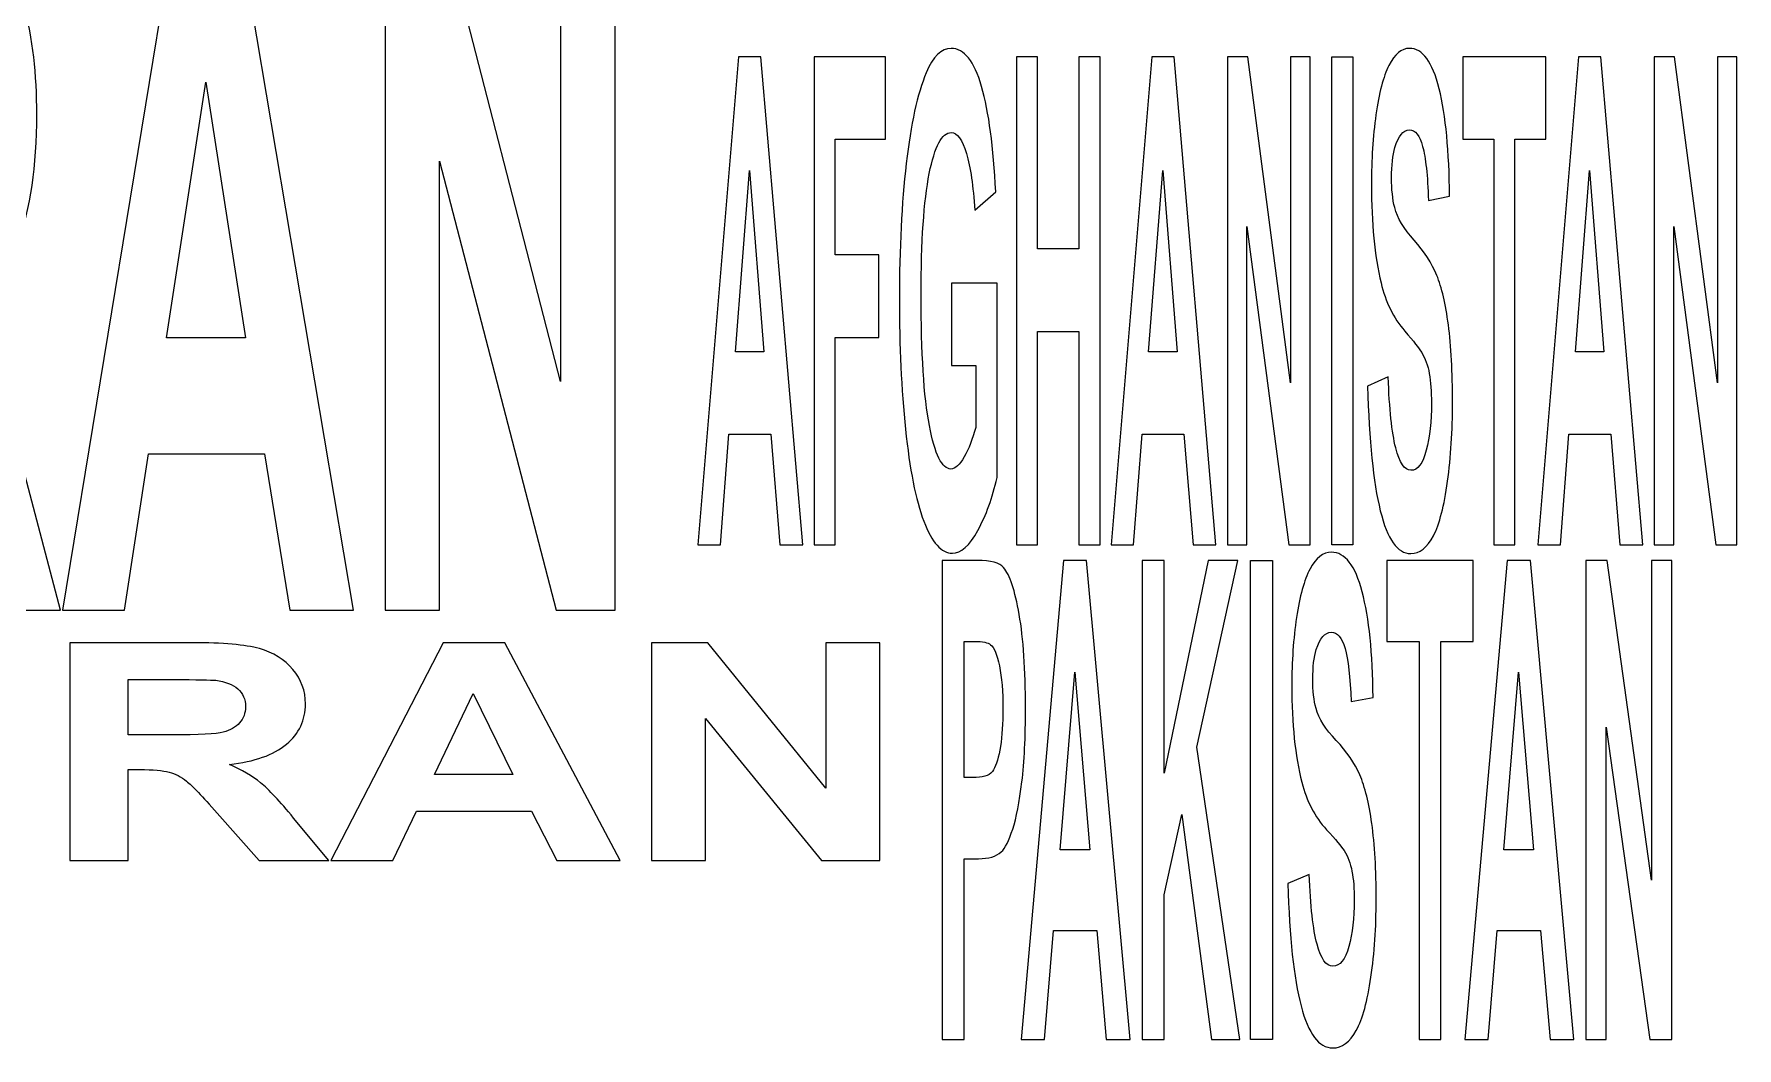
# Model space of a CAD drawing. Header units: centimetres. Extents: x -12.1 to 12.1, y -5 to 6.2.
# Drawn here: x 1.526 to 3.178, y 1.782 to 2.766 of the extents above; entities that cross this region are included whole.
import ezdxf

# ---------------------------------------------------------------- set-up
doc = ezdxf.new("R2010")
doc.units = ezdxf.units.CM
doc.header["$MEASUREMENT"] = 0
doc.layers.add('Layer 1', color=7, linetype='Continuous')

msp = doc.modelspace()

# ---------------------------------------------------------------- linework, layer by layer
at = {"layer": 'Layer 1', "color": 250}
for points, knots in [([(1.29862, 2.20681), (1.29862, 2.20681), (1.29862, 2.8748), (1.29862, 2.8748), (1.29862, 2.8748), (1.29862, 2.8748), (1.41809, 2.8748), (1.41809, 2.8748), (1.41809, 2.8748), (1.44817, 2.8748), (1.47001, 2.86879), (1.4836, 2.8568), (1.4836, 2.8568), (1.49723, 2.8448), (1.50813, 2.82345), (1.51634, 2.79277), (1.51634, 2.79277), (1.52449, 2.76208), (1.5286, 2.72701), (1.5286, 2.68753), (1.5286, 2.68753), (1.5286, 2.63739), (1.52239, 2.59601), (1.51002, 2.56337), (1.51002, 2.56337), (1.49761, 2.5307), (1.47906, 2.51011), (1.45438, 2.50161), (1.45438, 2.50161), (1.46663, 2.48463), (1.47679, 2.46593), (1.4848, 2.44559), (1.4848, 2.44559), (1.49278, 2.4252), (1.50359, 2.3891), (1.51712, 2.33714), (1.51712, 2.33714), (1.51712, 2.33714), (1.55145, 2.20681), (1.55145, 2.20681), (1.55145, 2.20681), (1.55145, 2.20681), (1.48355, 2.20681), (1.48355, 2.20681), (1.48355, 2.20681), (1.48355, 2.20681), (1.44249, 2.35217), (1.44249, 2.35217), (1.44249, 2.35217), (1.42787, 2.40412), (1.41794, 2.43685), (1.41256, 2.45036), (1.41256, 2.45036), (1.40717, 2.46387), (1.40147, 2.47316), (1.39549, 2.47814), (1.39549, 2.47814), (1.38947, 2.48318), (1.37992, 2.48568), (1.3669, 2.48568), (1.3669, 2.48568), (1.3669, 2.48568), (1.35542, 2.48568), (1.35542, 2.48568), (1.35542, 2.48568), (1.35542, 2.48568), (1.35542, 2.20681), (1.35542, 2.20681), (1.35542, 2.20681), (1.35542, 2.20681), (1.29862, 2.20681), (1.29862, 2.20681)], [0, 0, 0, 0, 0.0526316, 0.0526316, 0.0526316, 0.0526316, 0.1052632, 0.1052632, 0.1052632, 0.1052632, 0.1578947, 0.1578947, 0.1578947, 0.1578947, 0.2105263, 0.2105263, 0.2105263, 0.2105263, 0.2631579, 0.2631579, 0.2631579, 0.2631579, 0.3157895, 0.3157895, 0.3157895, 0.3157895, 0.3684211, 0.3684211, 0.3684211, 0.3684211, 0.4210526, 0.4210526, 0.4210526, 0.4210526, 0.4736842, 0.4736842, 0.4736842, 0.4736842, 0.5263158, 0.5263158, 0.5263158, 0.5263158, 0.5789474, 0.5789474, 0.5789474, 0.5789474, 0.6315789, 0.6315789, 0.6315789, 0.6315789, 0.6842105, 0.6842105, 0.6842105, 0.6842105, 0.7368421, 0.7368421, 0.7368421, 0.7368421, 0.7894737, 0.7894737, 0.7894737, 0.7894737, 0.8421053, 0.8421053, 0.8421053, 0.8421053, 0.8947368, 0.8947368, 0.8947368, 0.8947368, 1, 1, 1, 1]), ([(1.83571, 2.20681), (1.83571, 2.20681), (1.77395, 2.20681), (1.77395, 2.20681), (1.77395, 2.20681), (1.77395, 2.20681), (1.74938, 2.35855), (1.74938, 2.35855), (1.74938, 2.35855), (1.74938, 2.35855), (1.63697, 2.35855), (1.63697, 2.35855), (1.63697, 2.35855), (1.63697, 2.35855), (1.61377, 2.20681), (1.61377, 2.20681), (1.61377, 2.20681), (1.61377, 2.20681), (1.55355, 2.20681), (1.55355, 2.20681), (1.55355, 2.20681), (1.55355, 2.20681), (1.66312, 2.8748), (1.66312, 2.8748), (1.66312, 2.8748), (1.66312, 2.8748), (1.72311, 2.8748), (1.72311, 2.8748), (1.72311, 2.8748), (1.72311, 2.8748), (1.83571, 2.20681), (1.83571, 2.20681)], [0, 0, 0, 0, 0.1111111, 0.1111111, 0.1111111, 0.1111111, 0.2222222, 0.2222222, 0.2222222, 0.2222222, 0.3333333, 0.3333333, 0.3333333, 0.3333333, 0.4444444, 0.4444444, 0.4444444, 0.4444444, 0.5555556, 0.5555556, 0.5555556, 0.5555556, 0.6666667, 0.6666667, 0.6666667, 0.6666667, 0.7777778, 0.7777778, 0.7777778, 0.7777778, 1, 1, 1, 1]), ([(1.86643, 2.20681), (1.86643, 2.20681), (1.86643, 2.8748), (1.86643, 2.8748), (1.86643, 2.8748), (1.86643, 2.8748), (1.92167, 2.8748), (1.92167, 2.8748), (1.92167, 2.8748), (1.92167, 2.8748), (2.03675, 2.42872), (2.03675, 2.42872), (2.03675, 2.42872), (2.03675, 2.42872), (2.03675, 2.8748), (2.03675, 2.8748), (2.03675, 2.8748), (2.03675, 2.8748), (2.08948, 2.8748), (2.08948, 2.8748), (2.08948, 2.8748), (2.08948, 2.8748), (2.08948, 2.20681), (2.08948, 2.20681), (2.08948, 2.20681), (2.08948, 2.20681), (2.03253, 2.20681), (2.03253, 2.20681), (2.03253, 2.20681), (2.03253, 2.20681), (1.91917, 2.64242), (1.91917, 2.64242), (1.91917, 2.64242), (1.91917, 2.64242), (1.91917, 2.20681), (1.91917, 2.20681), (1.91917, 2.20681), (1.91917, 2.20681), (1.86643, 2.20681), (1.86643, 2.20681)], [0, 0, 0, 0, 0.0909091, 0.0909091, 0.0909091, 0.0909091, 0.1818182, 0.1818182, 0.1818182, 0.1818182, 0.2727273, 0.2727273, 0.2727273, 0.2727273, 0.3636364, 0.3636364, 0.3636364, 0.3636364, 0.4545455, 0.4545455, 0.4545455, 0.4545455, 0.5454545, 0.5454545, 0.5454545, 0.5454545, 0.6363636, 0.6363636, 0.6363636, 0.6363636, 0.7272727, 0.7272727, 0.7272727, 0.7272727, 0.8181818, 0.8181818, 0.8181818, 0.8181818, 1, 1, 1, 1]), ([(2.2716, 2.27), (2.2716, 2.27), (2.24932, 2.27), (2.24932, 2.27), (2.24932, 2.27), (2.24932, 2.27), (2.24049, 2.37762), (2.24049, 2.37762), (2.24049, 2.37762), (2.24049, 2.37762), (2.19999, 2.37762), (2.19999, 2.37762), (2.19999, 2.37762), (2.19999, 2.37762), (2.19166, 2.27), (2.19166, 2.27), (2.19166, 2.27), (2.19166, 2.27), (2.16994, 2.27), (2.16994, 2.27), (2.16994, 2.27), (2.16994, 2.27), (2.20939, 2.74378), (2.20939, 2.74378), (2.20939, 2.74378), (2.20939, 2.74378), (2.231, 2.74378), (2.231, 2.74378), (2.231, 2.74378), (2.231, 2.74378), (2.2716, 2.27), (2.2716, 2.27)], [0, 0, 0, 0, 0.1111111, 0.1111111, 0.1111111, 0.1111111, 0.2222222, 0.2222222, 0.2222222, 0.2222222, 0.3333333, 0.3333333, 0.3333333, 0.3333333, 0.4444444, 0.4444444, 0.4444444, 0.4444444, 0.5555556, 0.5555556, 0.5555556, 0.5555556, 0.6666667, 0.6666667, 0.6666667, 0.6666667, 0.7777778, 0.7777778, 0.7777778, 0.7777778, 1, 1, 1, 1]), ([(2.28257, 2.27), (2.28257, 2.27), (2.28257, 2.74378), (2.28257, 2.74378), (2.28257, 2.74378), (2.28257, 2.74378), (2.35202, 2.74378), (2.35202, 2.74378), (2.35202, 2.74378), (2.35202, 2.74378), (2.35202, 2.66363), (2.35202, 2.66363), (2.35202, 2.66363), (2.35202, 2.66363), (2.30301, 2.66363), (2.30301, 2.66363), (2.30301, 2.66363), (2.30301, 2.66363), (2.30301, 2.55149), (2.30301, 2.55149), (2.30301, 2.55149), (2.30301, 2.55149), (2.34526, 2.55149), (2.34526, 2.55149), (2.34526, 2.55149), (2.34526, 2.55149), (2.34526, 2.47136), (2.34526, 2.47136), (2.34526, 2.47136), (2.34526, 2.47136), (2.30301, 2.47136), (2.30301, 2.47136), (2.30301, 2.47136), (2.30301, 2.47136), (2.30301, 2.27), (2.30301, 2.27), (2.30301, 2.27), (2.30301, 2.27), (2.28257, 2.27), (2.28257, 2.27)], [0, 0, 0, 0, 0.0909091, 0.0909091, 0.0909091, 0.0909091, 0.1818182, 0.1818182, 0.1818182, 0.1818182, 0.2727273, 0.2727273, 0.2727273, 0.2727273, 0.3636364, 0.3636364, 0.3636364, 0.3636364, 0.4545455, 0.4545455, 0.4545455, 0.4545455, 0.5454545, 0.5454545, 0.5454545, 0.5454545, 0.6363636, 0.6363636, 0.6363636, 0.6363636, 0.7272727, 0.7272727, 0.7272727, 0.7272727, 0.8181818, 0.8181818, 0.8181818, 0.8181818, 1, 1, 1, 1]), ([(2.41599, 2.44422), (2.41599, 2.44422), (2.41599, 2.52403), (2.41599, 2.52403), (2.41599, 2.52403), (2.41599, 2.52403), (2.46008, 2.52403), (2.46008, 2.52403), (2.46008, 2.52403), (2.46008, 2.52403), (2.46008, 2.33531), (2.46008, 2.33531), (2.46008, 2.33531), (2.45577, 2.31591), (2.44956, 2.29883), (2.44144, 2.28406), (2.44144, 2.28406), (2.43335, 2.26929), (2.42508, 2.26196), (2.41675, 2.26196), (2.41675, 2.26196), (2.40618, 2.26196), (2.39692, 2.27232), (2.38906, 2.29312), (2.38906, 2.29312), (2.38117, 2.31391), (2.37526, 2.34364), (2.37132, 2.38231), (2.37132, 2.38231), (2.3673, 2.42098), (2.36536, 2.46305), (2.36536, 2.50851), (2.36536, 2.50851), (2.36536, 2.55787), (2.36757, 2.60169), (2.37199, 2.64007), (2.37199, 2.64007), (2.37642, 2.67842), (2.38285, 2.70783), (2.39139, 2.7283), (2.39139, 2.7283), (2.39789, 2.74402), (2.40595, 2.75188), (2.41562, 2.75188), (2.41562, 2.75188), (2.42823, 2.75188), (2.43803, 2.73953), (2.44514, 2.71487), (2.44514, 2.71487), (2.45216, 2.69021), (2.45673, 2.65611), (2.45877, 2.61261), (2.45877, 2.61261), (2.45877, 2.61261), (2.43845, 2.59481), (2.43845, 2.59481), (2.43845, 2.59481), (2.43702, 2.61808), (2.43437, 2.63643), (2.43038, 2.64991), (2.43038, 2.64991), (2.42644, 2.66339), (2.42153, 2.67012), (2.41562, 2.67012), (2.41562, 2.67012), (2.40673, 2.67012), (2.3996, 2.65687), (2.39433, 2.63034), (2.39433, 2.63034), (2.38906, 2.60388), (2.38641, 2.56453), (2.38641, 2.51241), (2.38641, 2.51241), (2.38641, 2.45615), (2.38909, 2.41399), (2.39442, 2.38586), (2.39442, 2.38586), (2.39978, 2.35776), (2.40679, 2.3437), (2.41541, 2.3437), (2.41541, 2.3437), (2.41972, 2.3437), (2.424, 2.34763), (2.42834, 2.35549), (2.42834, 2.35549), (2.43262, 2.36335), (2.43632, 2.3729), (2.43944, 2.38408), (2.43944, 2.38408), (2.43944, 2.38408), (2.43944, 2.44422), (2.43944, 2.44422), (2.43944, 2.44422), (2.43944, 2.44422), (2.41599, 2.44422), (2.41599, 2.44422)], [0, 0, 0, 0, 0.04, 0.04, 0.04, 0.04, 0.08, 0.08, 0.08, 0.08, 0.12, 0.12, 0.12, 0.12, 0.16, 0.16, 0.16, 0.16, 0.2, 0.2, 0.2, 0.2, 0.24, 0.24, 0.24, 0.24, 0.28, 0.28, 0.28, 0.28, 0.32, 0.32, 0.32, 0.32, 0.36, 0.36, 0.36, 0.36, 0.4, 0.4, 0.4, 0.4, 0.44, 0.44, 0.44, 0.44, 0.48, 0.48, 0.48, 0.48, 0.52, 0.52, 0.52, 0.52, 0.56, 0.56, 0.56, 0.56, 0.6, 0.6, 0.6, 0.6, 0.64, 0.64, 0.64, 0.64, 0.68, 0.68, 0.68, 0.68, 0.72, 0.72, 0.72, 0.72, 0.76, 0.76, 0.76, 0.76, 0.8, 0.8, 0.8, 0.8, 0.84, 0.84, 0.84, 0.84, 0.88, 0.88, 0.88, 0.88, 0.92, 0.92, 0.92, 0.92, 1, 1, 1, 1]), ([(2.47901, 2.27), (2.47901, 2.27), (2.47901, 2.74378), (2.47901, 2.74378), (2.47901, 2.74378), (2.47901, 2.74378), (2.49945, 2.74378), (2.49945, 2.74378), (2.49945, 2.74378), (2.49945, 2.74378), (2.49945, 2.55734), (2.49945, 2.55734), (2.49945, 2.55734), (2.49945, 2.55734), (2.53954, 2.55734), (2.53954, 2.55734), (2.53954, 2.55734), (2.53954, 2.55734), (2.53954, 2.74378), (2.53954, 2.74378), (2.53954, 2.74378), (2.53954, 2.74378), (2.55999, 2.74378), (2.55999, 2.74378), (2.55999, 2.74378), (2.55999, 2.74378), (2.55999, 2.27), (2.55999, 2.27), (2.55999, 2.27), (2.55999, 2.27), (2.53954, 2.27), (2.53954, 2.27), (2.53954, 2.27), (2.53954, 2.27), (2.53954, 2.47718), (2.53954, 2.47718), (2.53954, 2.47718), (2.53954, 2.47718), (2.49945, 2.47718), (2.49945, 2.47718), (2.49945, 2.47718), (2.49945, 2.47718), (2.49945, 2.27), (2.49945, 2.27), (2.49945, 2.27), (2.49945, 2.27), (2.47901, 2.27), (2.47901, 2.27)], [0, 0, 0, 0, 0.0769231, 0.0769231, 0.0769231, 0.0769231, 0.1538462, 0.1538462, 0.1538462, 0.1538462, 0.2307692, 0.2307692, 0.2307692, 0.2307692, 0.3076923, 0.3076923, 0.3076923, 0.3076923, 0.3846154, 0.3846154, 0.3846154, 0.3846154, 0.4615385, 0.4615385, 0.4615385, 0.4615385, 0.5384615, 0.5384615, 0.5384615, 0.5384615, 0.6153846, 0.6153846, 0.6153846, 0.6153846, 0.6923077, 0.6923077, 0.6923077, 0.6923077, 0.7692308, 0.7692308, 0.7692308, 0.7692308, 0.8461538, 0.8461538, 0.8461538, 0.8461538, 1, 1, 1, 1]), ([(2.6725, 2.27), (2.6725, 2.27), (2.65022, 2.27), (2.65022, 2.27), (2.65022, 2.27), (2.65022, 2.27), (2.64137, 2.37762), (2.64137, 2.37762), (2.64137, 2.37762), (2.64137, 2.37762), (2.6009, 2.37762), (2.6009, 2.37762), (2.6009, 2.37762), (2.6009, 2.37762), (2.59251, 2.27), (2.59251, 2.27), (2.59251, 2.27), (2.59251, 2.27), (2.57082, 2.27), (2.57082, 2.27), (2.57082, 2.27), (2.57082, 2.27), (2.61031, 2.74378), (2.61031, 2.74378), (2.61031, 2.74378), (2.61031, 2.74378), (2.63188, 2.74378), (2.63188, 2.74378), (2.63188, 2.74378), (2.63188, 2.74378), (2.6725, 2.27), (2.6725, 2.27)], [0, 0, 0, 0, 0.1111111, 0.1111111, 0.1111111, 0.1111111, 0.2222222, 0.2222222, 0.2222222, 0.2222222, 0.3333333, 0.3333333, 0.3333333, 0.3333333, 0.4444444, 0.4444444, 0.4444444, 0.4444444, 0.5555556, 0.5555556, 0.5555556, 0.5555556, 0.6666667, 0.6666667, 0.6666667, 0.6666667, 0.7777778, 0.7777778, 0.7777778, 0.7777778, 1, 1, 1, 1]), ([(2.68351, 2.27), (2.68351, 2.27), (2.68351, 2.74378), (2.68351, 2.74378), (2.68351, 2.74378), (2.68351, 2.74378), (2.7034, 2.74378), (2.7034, 2.74378), (2.7034, 2.74378), (2.7034, 2.74378), (2.74487, 2.42741), (2.74487, 2.42741), (2.74487, 2.42741), (2.74487, 2.42741), (2.74487, 2.74378), (2.74487, 2.74378), (2.74487, 2.74378), (2.74487, 2.74378), (2.76387, 2.74378), (2.76387, 2.74378), (2.76387, 2.74378), (2.76387, 2.74378), (2.76387, 2.27), (2.76387, 2.27), (2.76387, 2.27), (2.76387, 2.27), (2.74332, 2.27), (2.74332, 2.27), (2.74332, 2.27), (2.74332, 2.27), (2.70252, 2.57897), (2.70252, 2.57897), (2.70252, 2.57897), (2.70252, 2.57897), (2.70252, 2.27), (2.70252, 2.27), (2.70252, 2.27), (2.70252, 2.27), (2.68351, 2.27), (2.68351, 2.27)], [0, 0, 0, 0, 0.0909091, 0.0909091, 0.0909091, 0.0909091, 0.1818182, 0.1818182, 0.1818182, 0.1818182, 0.2727273, 0.2727273, 0.2727273, 0.2727273, 0.3636364, 0.3636364, 0.3636364, 0.3636364, 0.4545455, 0.4545455, 0.4545455, 0.4545455, 0.5454545, 0.5454545, 0.5454545, 0.5454545, 0.6363636, 0.6363636, 0.6363636, 0.6363636, 0.7272727, 0.7272727, 0.7272727, 0.7272727, 0.8181818, 0.8181818, 0.8181818, 0.8181818, 1, 1, 1, 1]), ([(2.7849, 2.27), (2.7849, 2.27), (2.80534, 2.27), (2.80534, 2.27), (2.80534, 2.27), (2.80534, 2.27), (2.80534, 2.74379), (2.80534, 2.74379), (2.80534, 2.74379), (2.80534, 2.74379), (2.7849, 2.74379), (2.7849, 2.74379), (2.7849, 2.74379), (2.7849, 2.74379), (2.7849, 2.27), (2.7849, 2.27)], [0, 0, 0, 0, 0.2, 0.2, 0.2, 0.2, 0.4, 0.4, 0.4, 0.4, 0.6, 0.6, 0.6, 0.6, 1, 1, 1, 1]), ([(2.81958, 2.42418), (2.81958, 2.42418), (2.83952, 2.43321), (2.83952, 2.43321), (2.83952, 2.43321), (2.84075, 2.40199), (2.84314, 2.37905), (2.84684, 2.36437), (2.84684, 2.36437), (2.8505, 2.34972), (2.85543, 2.34242), (2.86163, 2.34242), (2.86163, 2.34242), (2.86821, 2.34242), (2.87319, 2.34891), (2.87651, 2.36198), (2.87651, 2.36198), (2.87985, 2.37497), (2.88152, 2.39023), (2.88152, 2.4077), (2.88152, 2.4077), (2.88152, 2.41891), (2.88084, 2.4284), (2.87945, 2.43627), (2.87945, 2.43627), (2.87802, 2.44413), (2.87558, 2.451), (2.87205, 2.4568), (2.87205, 2.4568), (2.86967, 2.46069), (2.86422, 2.4676), (2.85572, 2.4775), (2.85572, 2.4775), (2.84474, 2.49019), (2.83702, 2.50583), (2.8326, 2.52435), (2.8326, 2.52435), (2.82639, 2.55041), (2.8233, 2.58221), (2.8233, 2.61968), (2.8233, 2.61968), (2.8233, 2.64383), (2.82473, 2.66639), (2.82768, 2.68742), (2.82768, 2.68742), (2.83059, 2.70841), (2.83481, 2.7244), (2.84032, 2.7354), (2.84032, 2.7354), (2.84581, 2.74638), (2.85246, 2.75188), (2.86026, 2.75188), (2.86026, 2.75188), (2.87293, 2.75188), (2.8825, 2.73884), (2.88898, 2.71277), (2.88898, 2.71277), (2.89538, 2.68669), (2.89878, 2.65192), (2.8991, 2.60838), (2.8991, 2.60838), (2.8991, 2.60838), (2.87867, 2.60419), (2.87867, 2.60419), (2.87867, 2.60419), (2.87776, 2.62851), (2.8759, 2.64604), (2.87295, 2.6567), (2.87295, 2.6567), (2.87013, 2.66735), (2.8658, 2.67271), (2.86009, 2.67271), (2.86009, 2.67271), (2.85412, 2.67271), (2.84945, 2.66697), (2.84611, 2.65559), (2.84611, 2.65559), (2.8439, 2.64825), (2.84282, 2.63844), (2.84282, 2.62615), (2.84282, 2.62615), (2.84282, 2.61497), (2.84384, 2.60535), (2.84588, 2.59741), (2.84588, 2.59741), (2.84846, 2.58728), (2.85473, 2.5767), (2.86466, 2.56573), (2.86466, 2.56573), (2.87461, 2.55475), (2.88201, 2.54337), (2.88676, 2.53163), (2.88676, 2.53163), (2.89153, 2.51987), (2.89526, 2.50385), (2.89797, 2.48346), (2.89797, 2.48346), (2.90065, 2.46314), (2.90199, 2.43795), (2.90199, 2.40802), (2.90199, 2.40802), (2.90199, 2.38088), (2.90042, 2.35543), (2.89716, 2.33175), (2.89716, 2.33175), (2.89392, 2.30802), (2.88938, 2.29041), (2.88347, 2.27891), (2.88347, 2.27891), (2.87758, 2.26738), (2.87022, 2.26161), (2.86146, 2.26161), (2.86146, 2.26161), (2.84861, 2.26161), (2.8388, 2.27544), (2.83193, 2.30316), (2.83193, 2.30316), (2.82509, 2.33083), (2.82095, 2.37118), (2.81958, 2.42418)], [0, 0, 0, 0, 0.0322581, 0.0322581, 0.0322581, 0.0322581, 0.0645161, 0.0645161, 0.0645161, 0.0645161, 0.0967742, 0.0967742, 0.0967742, 0.0967742, 0.1290323, 0.1290323, 0.1290323, 0.1290323, 0.1612903, 0.1612903, 0.1612903, 0.1612903, 0.1935484, 0.1935484, 0.1935484, 0.1935484, 0.2258065, 0.2258065, 0.2258065, 0.2258065, 0.2580645, 0.2580645, 0.2580645, 0.2580645, 0.2903226, 0.2903226, 0.2903226, 0.2903226, 0.3225806, 0.3225806, 0.3225806, 0.3225806, 0.3548387, 0.3548387, 0.3548387, 0.3548387, 0.3870968, 0.3870968, 0.3870968, 0.3870968, 0.4193548, 0.4193548, 0.4193548, 0.4193548, 0.4516129, 0.4516129, 0.4516129, 0.4516129, 0.483871, 0.483871, 0.483871, 0.483871, 0.516129, 0.516129, 0.516129, 0.516129, 0.5483871, 0.5483871, 0.5483871, 0.5483871, 0.5806452, 0.5806452, 0.5806452, 0.5806452, 0.6129032, 0.6129032, 0.6129032, 0.6129032, 0.6451613, 0.6451613, 0.6451613, 0.6451613, 0.6774194, 0.6774194, 0.6774194, 0.6774194, 0.7096774, 0.7096774, 0.7096774, 0.7096774, 0.7419355, 0.7419355, 0.7419355, 0.7419355, 0.7741935, 0.7741935, 0.7741935, 0.7741935, 0.8064516, 0.8064516, 0.8064516, 0.8064516, 0.8387097, 0.8387097, 0.8387097, 0.8387097, 0.8709677, 0.8709677, 0.8709677, 0.8709677, 0.9032258, 0.9032258, 0.9032258, 0.9032258, 0.9354839, 0.9354839, 0.9354839, 0.9354839, 1, 1, 1, 1]), ([(2.94197, 2.27), (2.94197, 2.27), (2.94197, 2.66363), (2.94197, 2.66363), (2.94197, 2.66363), (2.94197, 2.66363), (2.91192, 2.66363), (2.91192, 2.66363), (2.91192, 2.66363), (2.91192, 2.66363), (2.91192, 2.74378), (2.91192, 2.74378), (2.91192, 2.74378), (2.91192, 2.74378), (2.99246, 2.74378), (2.99246, 2.74378), (2.99246, 2.74378), (2.99246, 2.74378), (2.99246, 2.66363), (2.99246, 2.66363), (2.99246, 2.66363), (2.99246, 2.66363), (2.96247, 2.66363), (2.96247, 2.66363), (2.96247, 2.66363), (2.96247, 2.66363), (2.96247, 2.27), (2.96247, 2.27), (2.96247, 2.27), (2.96247, 2.27), (2.94197, 2.27), (2.94197, 2.27)], [0, 0, 0, 0, 0.1111111, 0.1111111, 0.1111111, 0.1111111, 0.2222222, 0.2222222, 0.2222222, 0.2222222, 0.3333333, 0.3333333, 0.3333333, 0.3333333, 0.4444444, 0.4444444, 0.4444444, 0.4444444, 0.5555556, 0.5555556, 0.5555556, 0.5555556, 0.6666667, 0.6666667, 0.6666667, 0.6666667, 0.7777778, 0.7777778, 0.7777778, 0.7777778, 1, 1, 1, 1]), ([(3.08649, 2.27), (3.08649, 2.27), (3.06424, 2.27), (3.06424, 2.27), (3.06424, 2.27), (3.06424, 2.27), (3.05539, 2.37762), (3.05539, 2.37762), (3.05539, 2.37762), (3.05539, 2.37762), (3.01488, 2.37762), (3.01488, 2.37762), (3.01488, 2.37762), (3.01488, 2.37762), (3.00656, 2.27), (3.00656, 2.27), (3.00656, 2.27), (3.00656, 2.27), (2.98483, 2.27), (2.98483, 2.27), (2.98483, 2.27), (2.98483, 2.27), (3.02432, 2.74378), (3.02432, 2.74378), (3.02432, 2.74378), (3.02432, 2.74378), (3.04592, 2.74378), (3.04592, 2.74378), (3.04592, 2.74378), (3.04592, 2.74378), (3.08649, 2.27), (3.08649, 2.27)], [0, 0, 0, 0, 0.1111111, 0.1111111, 0.1111111, 0.1111111, 0.2222222, 0.2222222, 0.2222222, 0.2222222, 0.3333333, 0.3333333, 0.3333333, 0.3333333, 0.4444444, 0.4444444, 0.4444444, 0.4444444, 0.5555556, 0.5555556, 0.5555556, 0.5555556, 0.6666667, 0.6666667, 0.6666667, 0.6666667, 0.7777778, 0.7777778, 0.7777778, 0.7777778, 1, 1, 1, 1]), ([(3.09755, 2.27), (3.09755, 2.27), (3.09755, 2.74378), (3.09755, 2.74378), (3.09755, 2.74378), (3.09755, 2.74378), (3.11744, 2.74378), (3.11744, 2.74378), (3.11744, 2.74378), (3.11744, 2.74378), (3.15894, 2.42741), (3.15894, 2.42741), (3.15894, 2.42741), (3.15894, 2.42741), (3.15894, 2.74378), (3.15894, 2.74378), (3.15894, 2.74378), (3.15894, 2.74378), (3.17789, 2.74378), (3.17789, 2.74378), (3.17789, 2.74378), (3.17789, 2.74378), (3.17789, 2.27), (3.17789, 2.27), (3.17789, 2.27), (3.17789, 2.27), (3.15739, 2.27), (3.15739, 2.27), (3.15739, 2.27), (3.15739, 2.27), (3.11653, 2.57897), (3.11653, 2.57897), (3.11653, 2.57897), (3.11653, 2.57897), (3.11653, 2.27), (3.11653, 2.27), (3.11653, 2.27), (3.11653, 2.27), (3.09755, 2.27), (3.09755, 2.27)], [0, 0, 0, 0, 0.0909091, 0.0909091, 0.0909091, 0.0909091, 0.1818182, 0.1818182, 0.1818182, 0.1818182, 0.2727273, 0.2727273, 0.2727273, 0.2727273, 0.3636364, 0.3636364, 0.3636364, 0.3636364, 0.4545455, 0.4545455, 0.4545455, 0.4545455, 0.5454545, 0.5454545, 0.5454545, 0.5454545, 0.6363636, 0.6363636, 0.6363636, 0.6363636, 0.7272727, 0.7272727, 0.7272727, 0.7272727, 0.8181818, 0.8181818, 0.8181818, 0.8181818, 1, 1, 1, 1]), ([(1.73115, 2.47109), (1.73115, 2.47109), (1.69242, 2.71898), (1.69242, 2.71898), (1.69242, 2.71898), (1.69242, 2.71898), (1.65445, 2.47109), (1.65445, 2.47109), (1.65445, 2.47109), (1.65445, 2.47109), (1.73115, 2.47109), (1.73115, 2.47109)], [0, 0, 0, 0, 0.25, 0.25, 0.25, 0.25, 0.5, 0.5, 0.5, 0.5, 1, 1, 1, 1]), ([(2.23394, 2.45746), (2.23394, 2.45746), (2.21997, 2.63325), (2.21997, 2.63325), (2.21997, 2.63325), (2.21997, 2.63325), (2.20631, 2.45746), (2.20631, 2.45746), (2.20631, 2.45746), (2.20631, 2.45746), (2.23394, 2.45746), (2.23394, 2.45746)], [0, 0, 0, 0, 0.25, 0.25, 0.25, 0.25, 0.5, 0.5, 0.5, 0.5, 1, 1, 1, 1]), ([(2.63485, 2.45746), (2.63485, 2.45746), (2.62085, 2.63325), (2.62085, 2.63325), (2.62085, 2.63325), (2.62085, 2.63325), (2.60716, 2.45746), (2.60716, 2.45746), (2.60716, 2.45746), (2.60716, 2.45746), (2.63485, 2.45746), (2.63485, 2.45746)], [0, 0, 0, 0, 0.25, 0.25, 0.25, 0.25, 0.5, 0.5, 0.5, 0.5, 1, 1, 1, 1]), ([(3.04883, 2.45746), (3.04883, 2.45746), (3.03486, 2.63325), (3.03486, 2.63325), (3.03486, 2.63325), (3.03486, 2.63325), (3.02117, 2.45746), (3.02117, 2.45746), (3.02117, 2.45746), (3.02117, 2.45746), (3.04883, 2.45746), (3.04883, 2.45746)], [0, 0, 0, 0, 0.25, 0.25, 0.25, 0.25, 0.5, 0.5, 0.5, 0.5, 1, 1, 1, 1]), ([(2.40702, 1.79015), (2.40702, 1.79015), (2.40702, 2.255), (2.40702, 2.255), (2.40702, 2.255), (2.40702, 2.255), (2.44115, 2.255), (2.44115, 2.255), (2.44115, 2.255), (2.45408, 2.255), (2.46256, 2.25267), (2.46643, 2.24804), (2.46643, 2.24804), (2.47249, 2.24105), (2.47752, 2.22588), (2.48163, 2.20253), (2.48163, 2.20253), (2.48568, 2.17918), (2.48774, 2.14901), (2.48774, 2.11199), (2.48774, 2.11199), (2.48774, 2.08346), (2.48652, 2.05944), (2.48422, 2.04002), (2.48422, 2.04002), (2.48183, 2.02056), (2.47889, 2.00531), (2.47528, 1.99418), (2.47528, 1.99418), (2.47164, 1.98309), (2.46794, 1.97572), (2.46422, 1.97214), (2.46422, 1.97214), (2.45912, 1.96771), (2.45178, 1.9655), (2.44217, 1.9655), (2.44217, 1.9655), (2.44217, 1.9655), (2.42831, 1.9655), (2.42831, 1.9655), (2.42831, 1.9655), (2.42831, 1.9655), (2.42831, 1.79015), (2.42831, 1.79015), (2.42831, 1.79015), (2.42831, 1.79015), (2.40702, 1.79015), (2.40702, 1.79015)], [0, 0, 0, 0, 0.0769231, 0.0769231, 0.0769231, 0.0769231, 0.1538462, 0.1538462, 0.1538462, 0.1538462, 0.2307692, 0.2307692, 0.2307692, 0.2307692, 0.3076923, 0.3076923, 0.3076923, 0.3076923, 0.3846154, 0.3846154, 0.3846154, 0.3846154, 0.4615385, 0.4615385, 0.4615385, 0.4615385, 0.5384615, 0.5384615, 0.5384615, 0.5384615, 0.6153846, 0.6153846, 0.6153846, 0.6153846, 0.6923077, 0.6923077, 0.6923077, 0.6923077, 0.7692308, 0.7692308, 0.7692308, 0.7692308, 0.8461538, 0.8461538, 0.8461538, 0.8461538, 1, 1, 1, 1]), ([(2.58923, 1.79015), (2.58923, 1.79015), (2.56607, 1.79015), (2.56607, 1.79015), (2.56607, 1.79015), (2.56607, 1.79015), (2.5569, 1.89576), (2.5569, 1.89576), (2.5569, 1.89576), (2.5569, 1.89576), (2.51482, 1.89576), (2.51482, 1.89576), (2.51482, 1.89576), (2.51482, 1.89576), (2.50611, 1.79015), (2.50611, 1.79015), (2.50611, 1.79015), (2.50611, 1.79015), (2.48355, 1.79015), (2.48355, 1.79015), (2.48355, 1.79015), (2.48355, 1.79015), (2.52458, 2.255), (2.52458, 2.255), (2.52458, 2.255), (2.52458, 2.255), (2.54703, 2.255), (2.54703, 2.255), (2.54703, 2.255), (2.54703, 2.255), (2.58923, 1.79015), (2.58923, 1.79015)], [0, 0, 0, 0, 0.1111111, 0.1111111, 0.1111111, 0.1111111, 0.2222222, 0.2222222, 0.2222222, 0.2222222, 0.3333333, 0.3333333, 0.3333333, 0.3333333, 0.4444444, 0.4444444, 0.4444444, 0.4444444, 0.5555556, 0.5555556, 0.5555556, 0.5555556, 0.6666667, 0.6666667, 0.6666667, 0.6666667, 0.7777778, 0.7777778, 0.7777778, 0.7777778, 1, 1, 1, 1]), ([(2.60081, 1.79015), (2.60081, 1.79015), (2.60081, 2.255), (2.60081, 2.255), (2.60081, 2.255), (2.60081, 2.255), (2.62207, 2.255), (2.62207, 2.255), (2.62207, 2.255), (2.62207, 2.255), (2.62207, 2.04854), (2.62207, 2.04854), (2.62207, 2.04854), (2.62207, 2.04854), (2.66501, 2.255), (2.66501, 2.255), (2.66501, 2.255), (2.66501, 2.255), (2.69364, 2.255), (2.69364, 2.255), (2.69364, 2.255), (2.69364, 2.255), (2.65395, 2.07393), (2.65395, 2.07393), (2.65395, 2.07393), (2.65395, 2.07393), (2.69574, 1.79015), (2.69574, 1.79015), (2.69574, 1.79015), (2.69574, 1.79015), (2.66825, 1.79015), (2.66825, 1.79015), (2.66825, 1.79015), (2.66825, 1.79015), (2.6393, 2.00831), (2.6393, 2.00831), (2.6393, 2.00831), (2.6393, 2.00831), (2.62207, 1.93062), (2.62207, 1.93062), (2.62207, 1.93062), (2.62207, 1.93062), (2.62207, 1.79015), (2.62207, 1.79015), (2.62207, 1.79015), (2.62207, 1.79015), (2.60081, 1.79015), (2.60081, 1.79015)], [0, 0, 0, 0, 0.0769231, 0.0769231, 0.0769231, 0.0769231, 0.1538462, 0.1538462, 0.1538462, 0.1538462, 0.2307692, 0.2307692, 0.2307692, 0.2307692, 0.3076923, 0.3076923, 0.3076923, 0.3076923, 0.3846154, 0.3846154, 0.3846154, 0.3846154, 0.4615385, 0.4615385, 0.4615385, 0.4615385, 0.5384615, 0.5384615, 0.5384615, 0.5384615, 0.6153846, 0.6153846, 0.6153846, 0.6153846, 0.6923077, 0.6923077, 0.6923077, 0.6923077, 0.7692308, 0.7692308, 0.7692308, 0.7692308, 0.8461538, 0.8461538, 0.8461538, 0.8461538, 1, 1, 1, 1]), ([(2.70614, 1.79015), (2.70614, 1.79015), (2.72737, 1.79015), (2.72737, 1.79015), (2.72737, 1.79015), (2.72737, 1.79015), (2.72737, 2.25501), (2.72737, 2.25501), (2.72737, 2.25501), (2.72737, 2.25501), (2.70614, 2.25501), (2.70614, 2.25501), (2.70614, 2.25501), (2.70614, 2.25501), (2.70614, 1.79015), (2.70614, 1.79015)], [0, 0, 0, 0, 0.2, 0.2, 0.2, 0.2, 0.4, 0.4, 0.4, 0.4, 0.6, 0.6, 0.6, 0.6, 1, 1, 1, 1]), ([(2.74227, 1.94139), (2.74227, 1.94139), (2.76294, 1.95027), (2.76294, 1.95027), (2.76294, 1.95027), (2.7642, 1.91961), (2.7667, 1.8971), (2.77052, 1.88274), (2.77052, 1.88274), (2.77433, 1.86836), (2.77946, 1.8612), (2.78595, 1.8612), (2.78595, 1.8612), (2.79276, 1.8612), (2.79795, 1.86757), (2.80144, 1.88036), (2.80144, 1.88036), (2.80487, 1.89314), (2.80662, 1.90811), (2.80662, 1.92523), (2.80662, 1.92523), (2.80662, 1.93621), (2.80592, 1.94556), (2.80441, 1.9533), (2.80441, 1.9533), (2.80298, 1.96102), (2.80042, 1.96771), (2.79678, 1.97342), (2.79678, 1.97342), (2.79431, 1.97724), (2.7886, 1.98399), (2.77975, 1.99371), (2.77975, 1.99371), (2.76837, 2.00621), (2.76035, 2.02152), (2.75575, 2.0397), (2.75575, 2.0397), (2.74929, 2.06529), (2.74605, 2.09644), (2.74605, 2.13326), (2.74605, 2.13326), (2.74605, 2.15693), (2.7476, 2.17906), (2.75063, 2.19965), (2.75063, 2.19965), (2.75369, 2.22029), (2.75806, 2.23596), (2.76376, 2.24676), (2.76376, 2.24676), (2.7695, 2.25753), (2.7764, 2.26292), (2.78446, 2.26292), (2.78446, 2.26292), (2.79768, 2.26292), (2.80767, 2.25014), (2.81437, 2.22457), (2.81437, 2.22457), (2.82101, 2.19898), (2.82453, 2.16485), (2.82488, 2.12213), (2.82488, 2.12213), (2.82488, 2.12213), (2.80359, 2.11803), (2.80359, 2.11803), (2.80359, 2.11803), (2.80269, 2.14187), (2.80074, 2.15908), (2.79774, 2.16957), (2.79774, 2.16957), (2.79475, 2.18002), (2.79029, 2.18526), (2.78429, 2.18526), (2.78429, 2.18526), (2.77811, 2.18526), (2.77331, 2.17964), (2.76976, 2.16843), (2.76976, 2.16843), (2.76752, 2.16126), (2.76641, 2.15163), (2.76641, 2.13957), (2.76641, 2.13957), (2.76641, 2.12857), (2.76746, 2.11919), (2.76955, 2.11138), (2.76955, 2.11138), (2.7722, 2.10143), (2.77872, 2.09106), (2.78909, 2.08029), (2.78909, 2.08029), (2.7994, 2.06951), (2.80709, 2.05836), (2.81207, 2.04683), (2.81207, 2.04683), (2.81702, 2.0353), (2.82089, 2.01955), (2.82368, 1.9996), (2.82368, 1.9996), (2.82648, 1.97959), (2.82791, 1.95493), (2.82791, 1.92555), (2.82791, 1.92555), (2.82791, 1.8989), (2.82622, 1.87395), (2.82288, 1.85072), (2.82288, 1.85072), (2.81949, 1.82745), (2.81478, 1.81015), (2.80863, 1.79886), (2.80863, 1.79886), (2.80249, 1.78758), (2.79486, 1.7819), (2.78572, 1.7819), (2.78572, 1.7819), (2.77238, 1.7819), (2.76216, 1.79547), (2.75505, 1.82267), (2.75505, 1.82267), (2.74789, 1.84981), (2.74367, 1.88941), (2.74227, 1.94139)], [0, 0, 0, 0, 0.0322581, 0.0322581, 0.0322581, 0.0322581, 0.0645161, 0.0645161, 0.0645161, 0.0645161, 0.0967742, 0.0967742, 0.0967742, 0.0967742, 0.1290323, 0.1290323, 0.1290323, 0.1290323, 0.1612903, 0.1612903, 0.1612903, 0.1612903, 0.1935484, 0.1935484, 0.1935484, 0.1935484, 0.2258065, 0.2258065, 0.2258065, 0.2258065, 0.2580645, 0.2580645, 0.2580645, 0.2580645, 0.2903226, 0.2903226, 0.2903226, 0.2903226, 0.3225806, 0.3225806, 0.3225806, 0.3225806, 0.3548387, 0.3548387, 0.3548387, 0.3548387, 0.3870968, 0.3870968, 0.3870968, 0.3870968, 0.4193548, 0.4193548, 0.4193548, 0.4193548, 0.4516129, 0.4516129, 0.4516129, 0.4516129, 0.483871, 0.483871, 0.483871, 0.483871, 0.516129, 0.516129, 0.516129, 0.516129, 0.5483871, 0.5483871, 0.5483871, 0.5483871, 0.5806452, 0.5806452, 0.5806452, 0.5806452, 0.6129032, 0.6129032, 0.6129032, 0.6129032, 0.6451613, 0.6451613, 0.6451613, 0.6451613, 0.6774194, 0.6774194, 0.6774194, 0.6774194, 0.7096774, 0.7096774, 0.7096774, 0.7096774, 0.7419355, 0.7419355, 0.7419355, 0.7419355, 0.7741935, 0.7741935, 0.7741935, 0.7741935, 0.8064516, 0.8064516, 0.8064516, 0.8064516, 0.8387097, 0.8387097, 0.8387097, 0.8387097, 0.8709677, 0.8709677, 0.8709677, 0.8709677, 0.9032258, 0.9032258, 0.9032258, 0.9032258, 0.9354839, 0.9354839, 0.9354839, 0.9354839, 1, 1, 1, 1]), ([(2.86946, 1.79015), (2.86946, 1.79015), (2.86946, 2.17638), (2.86946, 2.17638), (2.86946, 2.17638), (2.86946, 2.17638), (2.83825, 2.17638), (2.83825, 2.17638), (2.83825, 2.17638), (2.83825, 2.17638), (2.83825, 2.255), (2.83825, 2.255), (2.83825, 2.255), (2.83825, 2.255), (2.92191, 2.255), (2.92191, 2.255), (2.92191, 2.255), (2.92191, 2.255), (2.92191, 2.17638), (2.92191, 2.17638), (2.92191, 2.17638), (2.92191, 2.17638), (2.89077, 2.17638), (2.89077, 2.17638), (2.89077, 2.17638), (2.89077, 2.17638), (2.89077, 1.79015), (2.89077, 1.79015), (2.89077, 1.79015), (2.89077, 1.79015), (2.86946, 1.79015), (2.86946, 1.79015)], [0, 0, 0, 0, 0.1111111, 0.1111111, 0.1111111, 0.1111111, 0.2222222, 0.2222222, 0.2222222, 0.2222222, 0.3333333, 0.3333333, 0.3333333, 0.3333333, 0.4444444, 0.4444444, 0.4444444, 0.4444444, 0.5555556, 0.5555556, 0.5555556, 0.5555556, 0.6666667, 0.6666667, 0.6666667, 0.6666667, 0.7777778, 0.7777778, 0.7777778, 0.7777778, 1, 1, 1, 1]), ([(3.01966, 1.79015), (3.01966, 1.79015), (2.99654, 1.79015), (2.99654, 1.79015), (2.99654, 1.79015), (2.99654, 1.79015), (2.98733, 1.89576), (2.98733, 1.89576), (2.98733, 1.89576), (2.98733, 1.89576), (2.94526, 1.89576), (2.94526, 1.89576), (2.94526, 1.89576), (2.94526, 1.89576), (2.93655, 1.79015), (2.93655, 1.79015), (2.93655, 1.79015), (2.93655, 1.79015), (2.91402, 1.79015), (2.91402, 1.79015), (2.91402, 1.79015), (2.91402, 1.79015), (2.95502, 2.255), (2.95502, 2.255), (2.95502, 2.255), (2.95502, 2.255), (2.97753, 2.255), (2.97753, 2.255), (2.97753, 2.255), (2.97753, 2.255), (3.01966, 1.79015), (3.01966, 1.79015)], [0, 0, 0, 0, 0.1111111, 0.1111111, 0.1111111, 0.1111111, 0.2222222, 0.2222222, 0.2222222, 0.2222222, 0.3333333, 0.3333333, 0.3333333, 0.3333333, 0.4444444, 0.4444444, 0.4444444, 0.4444444, 0.5555556, 0.5555556, 0.5555556, 0.5555556, 0.6666667, 0.6666667, 0.6666667, 0.6666667, 0.7777778, 0.7777778, 0.7777778, 0.7777778, 1, 1, 1, 1]), ([(3.03119, 1.79015), (3.03119, 1.79015), (3.03119, 2.255), (3.03119, 2.255), (3.03119, 2.255), (3.03119, 2.255), (3.05186, 2.255), (3.05186, 2.255), (3.05186, 2.255), (3.05186, 2.255), (3.09496, 1.94457), (3.09496, 1.94457), (3.09496, 1.94457), (3.09496, 1.94457), (3.09496, 2.255), (3.09496, 2.255), (3.09496, 2.255), (3.09496, 2.255), (3.11473, 2.255), (3.11473, 2.255), (3.11473, 2.255), (3.11473, 2.255), (3.11473, 1.79015), (3.11473, 1.79015), (3.11473, 1.79015), (3.11473, 1.79015), (3.09341, 1.79015), (3.09341, 1.79015), (3.09341, 1.79015), (3.09341, 1.79015), (3.05096, 2.0933), (3.05096, 2.0933), (3.05096, 2.0933), (3.05096, 2.0933), (3.05096, 1.79015), (3.05096, 1.79015), (3.05096, 1.79015), (3.05096, 1.79015), (3.03119, 1.79015), (3.03119, 1.79015)], [0, 0, 0, 0, 0.0909091, 0.0909091, 0.0909091, 0.0909091, 0.1818182, 0.1818182, 0.1818182, 0.1818182, 0.2727273, 0.2727273, 0.2727273, 0.2727273, 0.3636364, 0.3636364, 0.3636364, 0.3636364, 0.4545455, 0.4545455, 0.4545455, 0.4545455, 0.5454545, 0.5454545, 0.5454545, 0.5454545, 0.6363636, 0.6363636, 0.6363636, 0.6363636, 0.7272727, 0.7272727, 0.7272727, 0.7272727, 0.8181818, 0.8181818, 0.8181818, 0.8181818, 1, 1, 1, 1]), ([(1.5606, 1.96372), (1.5606, 1.96372), (1.5606, 2.17513), (1.5606, 2.17513), (1.5606, 2.17513), (1.5606, 2.17513), (1.67932, 2.17513), (1.67932, 2.17513), (1.67932, 2.17513), (1.70925, 2.17513), (1.73092, 2.17323), (1.74445, 2.16942), (1.74445, 2.16942), (1.75796, 2.16563), (1.7688, 2.15885), (1.77695, 2.14915), (1.77695, 2.14915), (1.78508, 2.13946), (1.78918, 2.12836), (1.78918, 2.11584), (1.78918, 2.11584), (1.78918, 2.1), (1.78298, 2.08689), (1.77066, 2.07656), (1.77066, 2.07656), (1.75832, 2.06623), (1.73991, 2.05973), (1.71536, 2.05702), (1.71536, 2.05702), (1.72756, 2.05163), (1.73764, 2.04572), (1.74562, 2.03928), (1.74562, 2.03928), (1.75354, 2.03285), (1.76425, 2.02144), (1.77768, 2.00499), (1.77768, 2.00499), (1.77768, 2.00499), (1.81184, 1.96372), (1.81184, 1.96372), (1.81184, 1.96372), (1.81184, 1.96372), (1.74437, 1.96372), (1.74437, 1.96372), (1.74437, 1.96372), (1.74437, 1.96372), (1.70357, 2.00973), (1.70357, 2.00973), (1.70357, 2.00973), (1.68907, 2.02615), (1.67917, 2.03652), (1.67381, 2.0408), (1.67381, 2.0408), (1.66848, 2.04508), (1.66283, 2.04799), (1.65689, 2.04963), (1.65689, 2.04963), (1.65092, 2.05117), (1.64141, 2.05199), (1.62845, 2.05199), (1.62845, 2.05199), (1.62845, 2.05199), (1.61703, 2.05199), (1.61703, 2.05199), (1.61703, 2.05199), (1.61703, 2.05199), (1.61703, 1.96372), (1.61703, 1.96372), (1.61703, 1.96372), (1.61703, 1.96372), (1.5606, 1.96372), (1.5606, 1.96372)], [0, 0, 0, 0, 0.0526316, 0.0526316, 0.0526316, 0.0526316, 0.1052632, 0.1052632, 0.1052632, 0.1052632, 0.1578947, 0.1578947, 0.1578947, 0.1578947, 0.2105263, 0.2105263, 0.2105263, 0.2105263, 0.2631579, 0.2631579, 0.2631579, 0.2631579, 0.3157895, 0.3157895, 0.3157895, 0.3157895, 0.3684211, 0.3684211, 0.3684211, 0.3684211, 0.4210526, 0.4210526, 0.4210526, 0.4210526, 0.4736842, 0.4736842, 0.4736842, 0.4736842, 0.5263158, 0.5263158, 0.5263158, 0.5263158, 0.5789474, 0.5789474, 0.5789474, 0.5789474, 0.6315789, 0.6315789, 0.6315789, 0.6315789, 0.6842105, 0.6842105, 0.6842105, 0.6842105, 0.7368421, 0.7368421, 0.7368421, 0.7368421, 0.7894737, 0.7894737, 0.7894737, 0.7894737, 0.8421053, 0.8421053, 0.8421053, 0.8421053, 0.8947368, 0.8947368, 0.8947368, 0.8947368, 1, 1, 1, 1]), ([(2.09435, 1.96372), (2.09435, 1.96372), (2.03299, 1.96372), (2.03299, 1.96372), (2.03299, 1.96372), (2.03299, 1.96372), (2.00856, 2.01177), (2.00856, 2.01177), (2.00856, 2.01177), (2.00856, 2.01177), (1.89683, 2.01177), (1.89683, 2.01177), (1.89683, 2.01177), (1.89683, 2.01177), (1.8738, 1.96372), (1.8738, 1.96372), (1.8738, 1.96372), (1.8738, 1.96372), (1.81394, 1.96372), (1.81394, 1.96372), (1.81394, 1.96372), (1.81394, 1.96372), (1.92278, 2.17513), (1.92278, 2.17513), (1.92278, 2.17513), (1.92278, 2.17513), (1.98244, 2.17513), (1.98244, 2.17513), (1.98244, 2.17513), (1.98244, 2.17513), (2.09435, 1.96372), (2.09435, 1.96372)], [0, 0, 0, 0, 0.1111111, 0.1111111, 0.1111111, 0.1111111, 0.2222222, 0.2222222, 0.2222222, 0.2222222, 0.3333333, 0.3333333, 0.3333333, 0.3333333, 0.4444444, 0.4444444, 0.4444444, 0.4444444, 0.5555556, 0.5555556, 0.5555556, 0.5555556, 0.6666667, 0.6666667, 0.6666667, 0.6666667, 0.7777778, 0.7777778, 0.7777778, 0.7777778, 1, 1, 1, 1]), ([(2.12484, 1.96372), (2.12484, 1.96372), (2.12484, 2.17513), (2.12484, 2.17513), (2.12484, 2.17513), (2.12484, 2.17513), (2.17969, 2.17513), (2.17969, 2.17513), (2.17969, 2.17513), (2.17969, 2.17513), (2.29407, 2.03393), (2.29407, 2.03393), (2.29407, 2.03393), (2.29407, 2.03393), (2.29407, 2.17513), (2.29407, 2.17513), (2.29407, 2.17513), (2.29407, 2.17513), (2.34652, 2.17513), (2.34652, 2.17513), (2.34652, 2.17513), (2.34652, 2.17513), (2.34652, 1.96372), (2.34652, 1.96372), (2.34652, 1.96372), (2.34652, 1.96372), (2.28991, 1.96372), (2.28991, 1.96372), (2.28991, 1.96372), (2.28991, 1.96372), (2.17725, 2.1016), (2.17725, 2.1016), (2.17725, 2.1016), (2.17725, 2.1016), (2.17725, 1.96372), (2.17725, 1.96372), (2.17725, 1.96372), (2.17725, 1.96372), (2.12484, 1.96372), (2.12484, 1.96372)], [0, 0, 0, 0, 0.0909091, 0.0909091, 0.0909091, 0.0909091, 0.1818182, 0.1818182, 0.1818182, 0.1818182, 0.2727273, 0.2727273, 0.2727273, 0.2727273, 0.3636364, 0.3636364, 0.3636364, 0.3636364, 0.4545455, 0.4545455, 0.4545455, 0.4545455, 0.5454545, 0.5454545, 0.5454545, 0.5454545, 0.6363636, 0.6363636, 0.6363636, 0.6363636, 0.7272727, 0.7272727, 0.7272727, 0.7272727, 0.8181818, 0.8181818, 0.8181818, 0.8181818, 1, 1, 1, 1]), ([(2.42831, 2.17638), (2.42831, 2.17638), (2.42831, 2.04447), (2.42831, 2.04447), (2.42831, 2.04447), (2.42831, 2.04447), (2.43993, 2.04447), (2.43993, 2.04447), (2.43993, 2.04447), (2.44832, 2.04447), (2.45391, 2.04689), (2.45673, 2.05175), (2.45673, 2.05175), (2.45959, 2.05661), (2.46177, 2.06421), (2.4634, 2.07458), (2.4634, 2.07458), (2.46503, 2.08491), (2.46578, 2.09697), (2.46578, 2.11071), (2.46578, 2.11071), (2.46578, 2.12764), (2.46465, 2.14159), (2.46244, 2.15259), (2.46244, 2.15259), (2.46017, 2.16357), (2.45734, 2.17044), (2.45388, 2.17321), (2.45388, 2.17321), (2.45135, 2.1753), (2.44622, 2.17638), (2.43856, 2.17638), (2.43856, 2.17638), (2.43856, 2.17638), (2.42831, 2.17638), (2.42831, 2.17638)], [0, 0, 0, 0, 0.1, 0.1, 0.1, 0.1, 0.2, 0.2, 0.2, 0.2, 0.3, 0.3, 0.3, 0.3, 0.4, 0.4, 0.4, 0.4, 0.5, 0.5, 0.5, 0.5, 0.6, 0.6, 0.6, 0.6, 0.7, 0.7, 0.7, 0.7, 0.8, 0.8, 0.8, 0.8, 1, 1, 1, 1]), ([(1.61703, 2.0857), (1.61703, 2.0857), (1.65879, 2.0857), (1.65879, 2.0857), (1.65879, 2.0857), (1.68586, 2.0857), (1.70273, 2.08658), (1.70945, 2.08832), (1.70945, 2.08832), (1.71621, 2.09004), (1.72145, 2.09304), (1.72529, 2.09726), (1.72529, 2.09726), (1.72908, 2.10149), (1.731, 2.10675), (1.731, 2.1131), (1.731, 2.1131), (1.731, 2.12024), (1.7285, 2.12598), (1.72349, 2.13034), (1.72349, 2.13034), (1.71848, 2.13471), (1.71138, 2.13747), (1.70221, 2.13864), (1.70221, 2.13864), (1.69766, 2.13911), (1.68392, 2.13937), (1.66103, 2.13937), (1.66103, 2.13937), (1.66103, 2.13937), (1.61703, 2.13937), (1.61703, 2.13937), (1.61703, 2.13937), (1.61703, 2.13937), (1.61703, 2.0857), (1.61703, 2.0857)], [0, 0, 0, 0, 0.1, 0.1, 0.1, 0.1, 0.2, 0.2, 0.2, 0.2, 0.3, 0.3, 0.3, 0.3, 0.4, 0.4, 0.4, 0.4, 0.5, 0.5, 0.5, 0.5, 0.6, 0.6, 0.6, 0.6, 0.7, 0.7, 0.7, 0.7, 0.8, 0.8, 0.8, 0.8, 1, 1, 1, 1]), ([(2.55006, 1.97406), (2.55006, 1.97406), (2.53556, 2.14656), (2.53556, 2.14656), (2.53556, 2.14656), (2.53556, 2.14656), (2.52132, 1.97406), (2.52132, 1.97406), (2.52132, 1.97406), (2.52132, 1.97406), (2.55006, 1.97406), (2.55006, 1.97406)], [0, 0, 0, 0, 0.25, 0.25, 0.25, 0.25, 0.5, 0.5, 0.5, 0.5, 1, 1, 1, 1]), ([(2.98052, 1.97406), (2.98052, 1.97406), (2.96605, 2.14656), (2.96605, 2.14656), (2.96605, 2.14656), (2.96605, 2.14656), (2.95176, 1.97406), (2.95176, 1.97406), (2.95176, 1.97406), (2.95176, 1.97406), (2.98052, 1.97406), (2.98052, 1.97406)], [0, 0, 0, 0, 0.25, 0.25, 0.25, 0.25, 0.5, 0.5, 0.5, 0.5, 1, 1, 1, 1]), ([(1.99045, 2.04738), (1.99045, 2.04738), (1.95193, 2.1258), (1.95193, 2.1258), (1.95193, 2.1258), (1.95193, 2.1258), (1.91422, 2.04738), (1.91422, 2.04738), (1.91422, 2.04738), (1.91422, 2.04738), (1.99045, 2.04738), (1.99045, 2.04738)], [0, 0, 0, 0, 0.25, 0.25, 0.25, 0.25, 0.5, 0.5, 0.5, 0.5, 1, 1, 1, 1])]:
    msp.add_open_spline(points, degree=3, knots=knots, dxfattribs=at)

doc.saveas('drawing.dxf')
